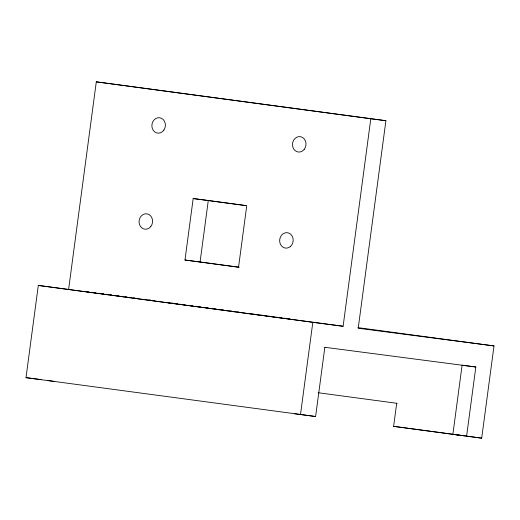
<?xml version="1.0" encoding="UTF-8"?>
<svg xmlns="http://www.w3.org/2000/svg" width="520" height="520" viewBox="0 0 520 520"><rect width="100%" height="100%" fill="white"/><g stroke="black" fill="none" stroke-linecap="round" stroke-linejoin="round"><path stroke-width="0.78" d="M324.838 347.347L315.608 416.52L26 377.65L38.305 285.422L343.115 326.267L370.806 118.742L385.905 120.712L358.215 328.237L494 345.924L481.696 438.159L393.614 426.348L396.688 403.293M68.608 289.367L96.298 81.841L385.905 120.712M193.18 198.536L246.747 205.732L238.544 267.221L184.977 260.019L193.18 198.536L207.487 200.395M184.977 260.019L200.077 261.989L208.28 200.499L245.856 205.55M300.508 414.55L312.812 322.322L343.115 326.267M466.596 436.189L475.826 367.016L462.104 365.17L452.875 434.343L460.232 435.305M86.918 291.752L88.53 291.961M90.935 292.272L92.547 292.487M94.153 292.695L95.758 292.903M98.169 293.215L99.775 293.43M102.187 293.742L103.792 293.95M106.203 294.262L107.809 294.476M110.221 294.788L111.826 294.996M117.455 295.731L119.06 295.939M121.472 296.25L123.078 296.465M125.489 296.777L127.095 296.985M129.506 297.297L131.112 297.512M133.523 297.824L135.129 298.031M136.734 298.24L138.34 298.454M144.768 299.286L146.374 299.5M148.785 299.812L150.391 300.021M152.802 300.333L154.414 300.547M169.774 302.881L168.259 302.686L169.864 302.9M172.036 303.173L173.544 303.368M284.349 318.279L285.857 318.474M288.119 318.773L289.633 318.968L288.028 318.753M324.766 347.282L475.826 367.016M26 377.65L41.099 379.62M47.457 380.504L54.087 381.368M393.614 426.348L481.696 438.159M294.522 413.719L315.608 416.52M96.298 81.841L370.806 118.742M200.077 261.989L239.252 267.254M357.955 327.639L494 345.924M171.47 303.115L173.069 303.329M175.812 303.667L177.411 303.882M179.484 304.194L181.422 304.421M183.489 304.726L185.094 304.947M187.499 305.266L189.105 305.487M190.703 305.702L192.641 305.929M195.046 306.254L197.119 306.56M198.718 306.774L200.661 307.008M202.728 307.314L204.334 307.528M206.739 307.853L208.338 308.067M214.286 308.841L216.353 309.147M217.958 309.361L219.895 309.595M221.969 309.901L223.906 310.128M225.972 310.44L227.578 310.655M229.983 310.98L231.92 311.207M233.525 311.422L235.593 311.733M237.53 311.961L239.135 312.175M241.202 312.488L243.139 312.715M249.217 313.567L251.16 313.794M252.759 314.008L254.833 314.32M256.769 314.548L258.837 314.86M260.442 315.075L262.379 315.302M264.784 315.627L266.851 315.939M268.457 316.154L270.394 316.381M272.461 316.693L274.066 316.908M276.003 317.135L278.077 317.447M279.675 317.661L281.619 317.889M284.017 318.214L285.623 318.428M38.305 285.422L312.812 322.322M318.136 392.73L397.215 403.332M163.898 130.084A7.755 6.754 -82.6 0 0 159.698 117.748A7.755 6.754 -82.6 0 0 152.315 128.453A7.755 6.754 -82.6 0 0 163.898 130.084M304.219 149.37A7.755 6.754 -82.6 0 0 300.722 136.727A7.755 6.754 -82.6 0 0 292.773 146.894A7.755 6.754 -82.6 0 0 304.219 149.37M290.583 246.337A7.755 6.754 -82.6 0 0 288.964 233.136A7.755 6.754 -82.6 0 0 279.708 241.748A7.755 6.754 -82.6 0 0 290.583 246.337M150.722 226.642A7.755 6.754 -82.6 0 0 147.407 213.922A7.755 6.754 -82.6 0 0 139.321 223.951A7.755 6.754 -82.6 0 0 150.722 226.642"/></g></svg>
